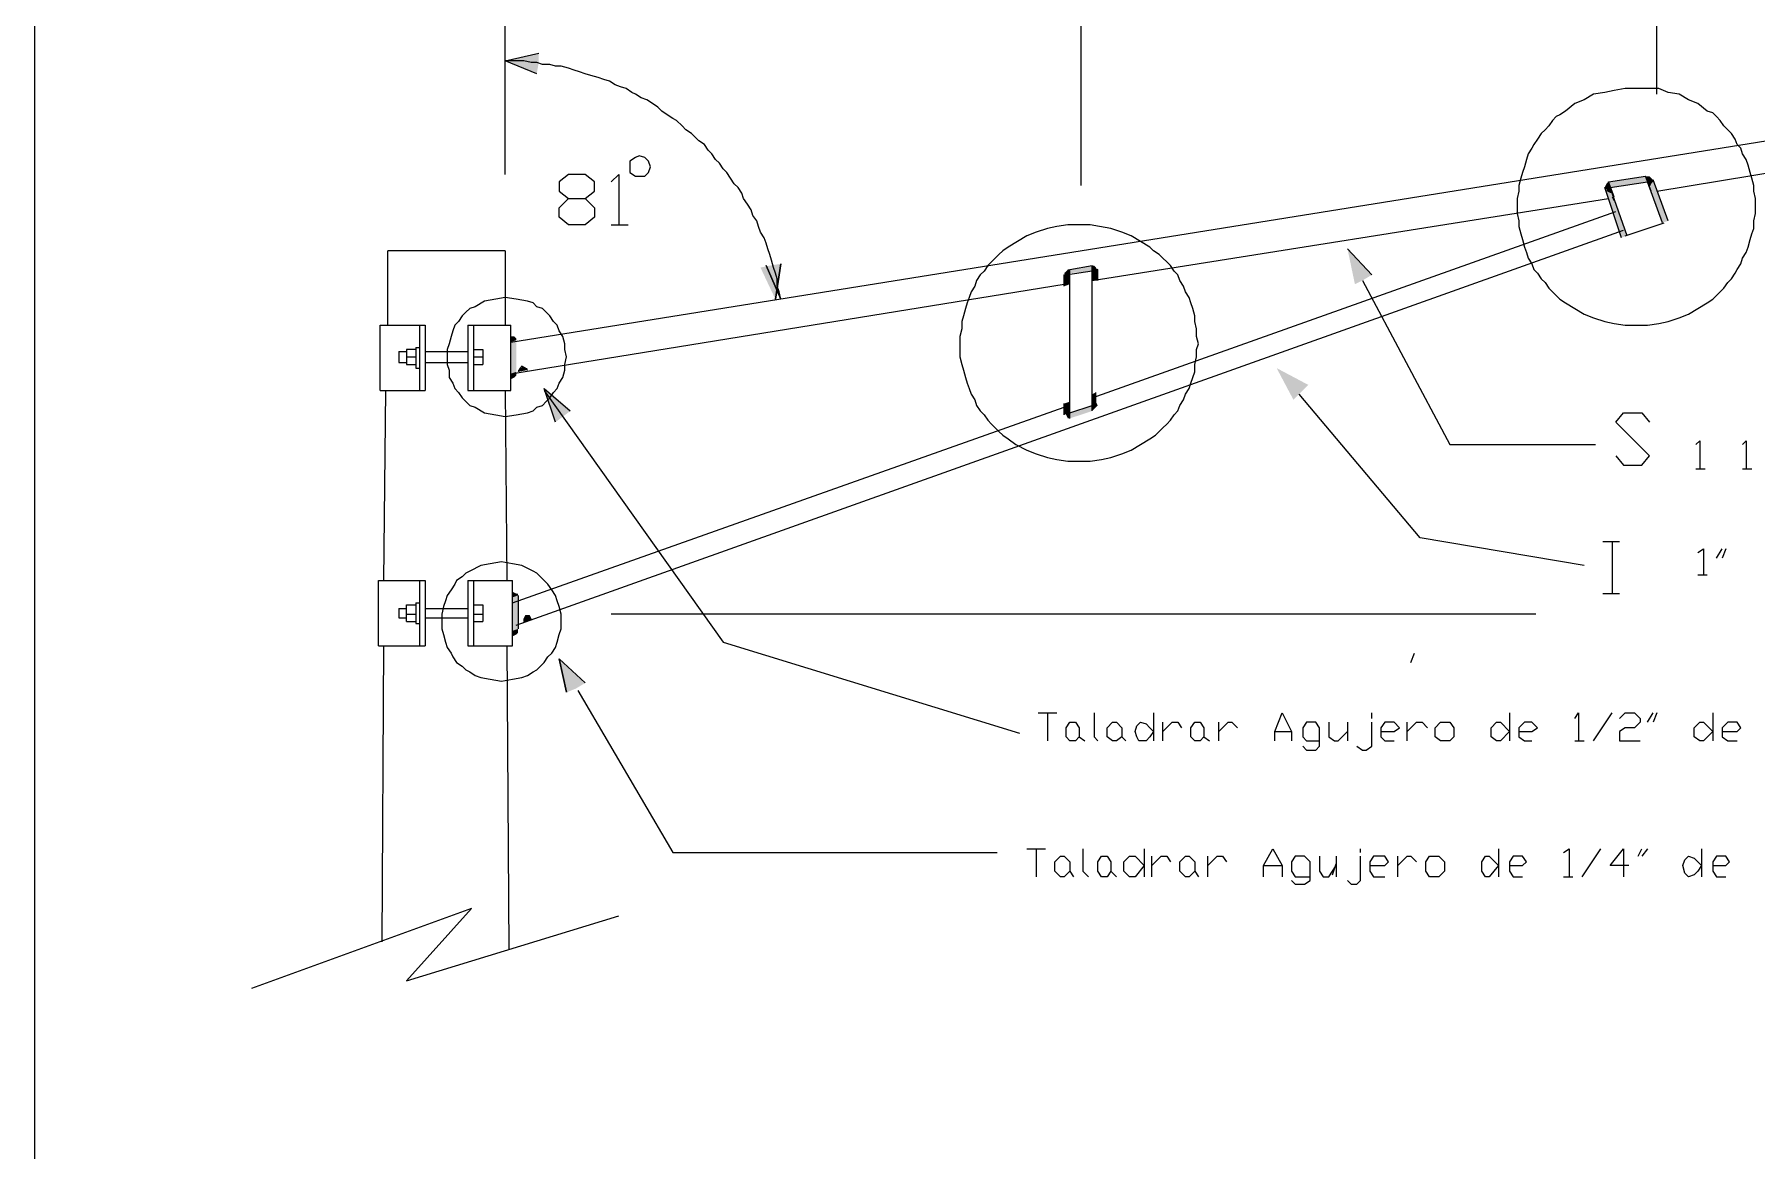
# Model space of a CAD drawing. Extents: x 604418 to 606014, y 1310869 to 1312555.
# Drawn here: x 605468.46 to 605489.14, y 1311049.68 to 1311063.09 of the extents above; entities that cross this region are included whole.
import ezdxf

# ---------------------------------------------------------------- set-up
doc = ezdxf.new("R2010")
doc.units = 0
doc.header["$MEASUREMENT"] = 0
doc.layers.get('0').update_dxf_attribs({"color": 10})

msp = doc.modelspace()

# ---------------------------------------------------------------- hatches: boundary and pattern name
at = {"lineweight": 13}
for points in [[(605474.11, 1311062.769), (605474.513, 1311062.859), (605474.49, 1311062.613)], [(605474.513, 1311062.859), (605474.49, 1311062.613), (605474.11, 1311062.769)], [(605474.513, 1311062.747), (605474.11, 1311062.769), (605474.513, 1311062.859)], [(605474.11, 1311062.769), (605474.49, 1311062.613), (605474.513, 1311062.859)], [(605474.49, 1311062.613), (605474.513, 1311062.859), (605474.11, 1311062.769)], [(605474.513, 1311062.747), (605474.11, 1311062.769), (605474.49, 1311062.613)], [(605487.335, 1311061.292), (605487.313, 1311061.247), (605487.38, 1311061.247)], [(605487.313, 1311061.247), (605487.514, 1311060.643), (605487.38, 1311061.247)], [(605487.313, 1311061.247), (605487.335, 1311061.225), (605487.38, 1311061.247)], [(605487.357, 1311061.315), (605487.335, 1311061.292), (605487.38, 1311061.247)], [(605487.335, 1311061.225), (605487.335, 1311061.203), (605487.38, 1311061.247)], [(605487.335, 1311061.203), (605487.38, 1311061.18), (605487.38, 1311061.247)], [(605487.357, 1311061.315), (605487.38, 1311061.247), (605487.805, 1311061.382)], [(605487.38, 1311061.247), (605487.805, 1311061.382), (605487.827, 1311061.315)], [(605487.514, 1311060.643), (605487.38, 1311061.247), (605487.581, 1311060.666)], [(605487.38, 1311061.18), (605487.402, 1311061.18), (605487.38, 1311061.247)], [(605487.85, 1311061.382), (605487.805, 1311061.382), (605487.827, 1311061.315)], [(605487.872, 1311061.359), (605487.85, 1311061.382), (605487.827, 1311061.315)], [(605487.895, 1311061.337), (605487.872, 1311061.359), (605487.827, 1311061.315)], [(605487.827, 1311061.315), (605488.006, 1311060.822), (605487.895, 1311061.337)], [(605487.895, 1311061.315), (605487.895, 1311061.337), (605487.827, 1311061.315)], [(605487.85, 1311061.247), (605487.872, 1311061.292), (605487.827, 1311061.315)], [(605487.872, 1311061.292), (605487.895, 1311061.315), (605487.827, 1311061.315)], [(605488.006, 1311060.822), (605487.895, 1311061.337), (605488.074, 1311060.845)], [(605484.225, 1311060.509), (605484.516, 1311060.196), (605484.314, 1311060.084)], [(605484.516, 1311060.196), (605484.314, 1311060.084), (605484.225, 1311060.509)], [(605484.404, 1311060.129), (605484.225, 1311060.509), (605484.314, 1311060.084)], [(605484.404, 1311060.129), (605484.225, 1311060.509), (605484.516, 1311060.196)], [(605484.225, 1311060.509), (605484.314, 1311060.084), (605484.516, 1311060.196)], [(605484.314, 1311060.084), (605484.516, 1311060.196), (605484.225, 1311060.509)], [(605484.225, 1311060.509), (605484.314, 1311060.084), (605484.516, 1311060.196)], [(605484.314, 1311060.084), (605484.516, 1311060.196), (605484.225, 1311060.509)], [(605484.404, 1311060.129), (605484.225, 1311060.509), (605484.516, 1311060.196)], [(605484.404, 1311060.129), (605484.225, 1311060.509), (605484.314, 1311060.084)], [(605484.225, 1311060.509), (605484.516, 1311060.196), (605484.314, 1311060.084)], [(605484.516, 1311060.196), (605484.314, 1311060.084), (605484.225, 1311060.509)], [(605477.355, 1311059.905), (605477.422, 1311060.33), (605477.176, 1311060.285)], [(605477.422, 1311060.33), (605477.176, 1311060.285), (605477.355, 1311059.905)], [(605477.355, 1311059.905), (605477.176, 1311060.285), (605477.422, 1311060.33)], [(605477.176, 1311060.285), (605477.422, 1311060.33), (605477.355, 1311059.905)], [(605477.355, 1311059.905), (605477.176, 1311060.285), (605477.422, 1311060.33)], [(605477.176, 1311060.285), (605477.422, 1311060.33), (605477.355, 1311059.905)], [(605477.355, 1311059.905), (605477.422, 1311060.33), (605477.176, 1311060.285)], [(605477.422, 1311060.33), (605477.176, 1311060.285), (605477.355, 1311059.905)], [(605477.287, 1311060.308), (605477.355, 1311059.905), (605477.176, 1311060.285)], [(605477.287, 1311060.308), (605477.355, 1311059.905), (605477.176, 1311060.285)], [(605477.287, 1311060.308), (605477.355, 1311059.905), (605477.422, 1311060.33)], [(605477.287, 1311060.308), (605477.355, 1311059.905), (605477.422, 1311060.33)], [(605480.846, 1311060.24), (605480.823, 1311060.218), (605480.89, 1311060.218)], [(605480.823, 1311060.196), (605480.823, 1311060.061), (605480.89, 1311060.218)], [(605480.823, 1311060.061), (605480.89, 1311060.218), (605480.89, 1311060.084)], [(605480.823, 1311060.218), (605480.846, 1311060.173), (605480.89, 1311060.218)], [(605480.868, 1311060.263), (605480.846, 1311060.24), (605480.89, 1311060.218)], [(605480.846, 1311060.173), (605480.868, 1311060.151), (605480.89, 1311060.218)], [(605480.89, 1311060.263), (605480.868, 1311060.263), (605480.89, 1311060.218)], [(605480.868, 1311060.151), (605480.89, 1311060.151), (605480.89, 1311060.218)], [(605480.89, 1311060.263), (605480.89, 1311060.218), (605481.159, 1311060.308)], [(605480.89, 1311060.218), (605481.159, 1311060.308), (605481.159, 1311060.24)], [(605481.204, 1311060.285), (605481.181, 1311060.308), (605481.159, 1311060.24)], [(605481.181, 1311060.308), (605481.159, 1311060.308), (605481.159, 1311060.24)], [(605481.226, 1311060.24), (605481.204, 1311060.285), (605481.159, 1311060.24)], [(605481.159, 1311060.24), (605481.159, 1311060.129), (605481.226, 1311060.263)], [(605481.159, 1311060.129), (605481.226, 1311060.263), (605481.226, 1311060.129)], [(605481.159, 1311060.196), (605481.181, 1311060.196), (605481.159, 1311060.24)], [(605481.181, 1311060.196), (605481.204, 1311060.218), (605481.159, 1311060.24)], [(605481.204, 1311060.218), (605481.226, 1311060.24), (605481.159, 1311060.24)], [(605474.244, 1311059.435), (605474.222, 1311059.457), (605474.177, 1311059.39)], [(605474.222, 1311059.457), (605474.177, 1311059.457), (605474.177, 1311059.39)], [(605474.244, 1311059.413), (605474.244, 1311059.435), (605474.177, 1311059.39)], [(605474.177, 1311059.39), (605474.177, 1311059.01), (605474.244, 1311059.413)], [(605474.177, 1311059.01), (605474.244, 1311059.413), (605474.244, 1311059.032)], [(605474.244, 1311059.01), (605474.244, 1311059.032), (605474.177, 1311059.01)], [(605474.177, 1311058.943), (605474.222, 1311058.965), (605474.177, 1311059.01)], [(605474.222, 1311058.965), (605474.244, 1311058.987), (605474.177, 1311059.01)], [(605474.244, 1311058.987), (605474.244, 1311059.01), (605474.177, 1311059.01)], [(605474.289, 1311059.077), (605474.266, 1311059.054), (605474.378, 1311059.054)], [(605474.266, 1311059.054), (605474.378, 1311059.054), (605474.266, 1311059.032)], [(605474.289, 1311059.077), (605474.378, 1311059.077), (605474.378, 1311059.054)], [(605474.311, 1311059.099), (605474.311, 1311059.077), (605474.356, 1311059.077)], [(605483.374, 1311059.077), (605483.755, 1311058.875), (605483.576, 1311058.696)], [(605483.755, 1311058.875), (605483.576, 1311058.696), (605483.374, 1311059.077)], [(605483.665, 1311058.786), (605483.374, 1311059.077), (605483.576, 1311058.696)], [(605474.58, 1311058.831), (605474.893, 1311058.562), (605474.714, 1311058.428)], [(605474.893, 1311058.562), (605474.714, 1311058.428), (605474.58, 1311058.831)], [(605474.803, 1311058.495), (605474.58, 1311058.831), (605474.714, 1311058.428)], [(605474.803, 1311058.495), (605474.58, 1311058.831), (605474.893, 1311058.562)], [(605474.58, 1311058.831), (605474.714, 1311058.428), (605474.893, 1311058.562)], [(605474.714, 1311058.428), (605474.893, 1311058.562), (605474.58, 1311058.831)], [(605481.159, 1311058.764), (605481.159, 1311058.629), (605481.204, 1311058.786)], [(605481.159, 1311058.629), (605481.204, 1311058.786), (605481.204, 1311058.652)], [(605483.665, 1311058.786), (605483.576, 1311058.696), (605483.755, 1311058.875)], [(605480.823, 1311058.652), (605480.823, 1311058.517), (605480.89, 1311058.674)], [(605480.823, 1311058.517), (605480.89, 1311058.674), (605480.89, 1311058.54)], [(605480.846, 1311058.585), (605480.823, 1311058.54), (605480.89, 1311058.54)], [(605480.868, 1311058.607), (605480.846, 1311058.585), (605480.89, 1311058.54)], [(605480.89, 1311058.607), (605480.868, 1311058.607), (605480.89, 1311058.54)], [(605480.89, 1311058.54), (605480.89, 1311058.473), (605481.159, 1311058.629)], [(605480.89, 1311058.473), (605481.159, 1311058.629), (605481.159, 1311058.562)], [(605481.204, 1311058.674), (605481.181, 1311058.696), (605481.159, 1311058.629)], [(605481.181, 1311058.696), (605481.159, 1311058.696), (605481.159, 1311058.629)], [(605481.226, 1311058.629), (605481.204, 1311058.674), (605481.159, 1311058.629)], [(605481.159, 1311058.562), (605481.181, 1311058.585), (605481.159, 1311058.629)], [(605481.181, 1311058.585), (605481.204, 1311058.607), (605481.159, 1311058.629)], [(605481.204, 1311058.607), (605481.226, 1311058.629), (605481.159, 1311058.629)], [(605480.823, 1311058.54), (605480.846, 1311058.517), (605480.89, 1311058.54)], [(605480.846, 1311058.517), (605480.868, 1311058.473), (605480.89, 1311058.54)], [(605480.868, 1311058.473), (605480.89, 1311058.473), (605480.89, 1311058.54)], [(605474.244, 1311056.369), (605474.199, 1311056.391), (605474.199, 1311056.324)], [(605474.266, 1311056.347), (605474.266, 1311056.369), (605474.199, 1311056.324)], [(605474.266, 1311056.369), (605474.244, 1311056.369), (605474.199, 1311056.324)], [(605474.199, 1311056.324), (605474.199, 1311055.922), (605474.266, 1311056.347)], [(605474.199, 1311055.922), (605474.266, 1311056.347), (605474.266, 1311055.944)], [(605474.356, 1311056.101), (605474.334, 1311056.056), (605474.423, 1311056.056)], [(605474.356, 1311056.101), (605474.401, 1311056.101), (605474.423, 1311056.056)], [(605474.266, 1311055.922), (605474.266, 1311055.944), (605474.199, 1311055.922)], [(605474.199, 1311055.854), (605474.244, 1311055.877), (605474.199, 1311055.922)], [(605474.244, 1311055.877), (605474.266, 1311055.899), (605474.199, 1311055.922)], [(605474.266, 1311055.899), (605474.266, 1311055.922), (605474.199, 1311055.922)], [(605474.334, 1311056.056), (605474.423, 1311056.056), (605474.334, 1311056.011)], [(605474.759, 1311055.586), (605474.848, 1311055.183), (605475.072, 1311055.295)], [(605474.848, 1311055.183), (605475.072, 1311055.295), (605474.759, 1311055.586)], [(605474.96, 1311055.228), (605474.759, 1311055.586), (605475.072, 1311055.295)], [(605474.96, 1311055.228), (605474.759, 1311055.586), (605474.848, 1311055.183)], [(605474.759, 1311055.586), (605475.072, 1311055.295), (605474.848, 1311055.183)], [(605475.072, 1311055.295), (605474.848, 1311055.183), (605474.759, 1311055.586)]]:
    msp.add_hatch(color=7, dxfattribs=at).paths.add_polyline_path(points)

# ---------------------------------------------------------------- linework, layer by layer
at = {"color": 7, "lineweight": 13}
msp.add_lwpolyline([(605468.458, 1311017.135), (605528.643, 1311017.135), (605528.643, 1311095.021), (605468.458, 1311095.021)], close=True, dxfattribs=at)
for points in [[(605474.11, 1311061.404), (605474.11, 1311064.761)], [(605481.025, 1311061.27), (605481.025, 1311064.761)], [(605487.939, 1311062.366), (605487.939, 1311064.761)], [(605474.49, 1311062.613), (605474.11, 1311062.769), (605474.513, 1311062.859)], [(605474.11, 1311062.769), (605474.513, 1311062.859)], [(605474.49, 1311062.613), (605474.11, 1311062.769)], [(605477.422, 1311059.905), (605477.399, 1311059.994), (605477.377, 1311060.061), (605477.377, 1311060.151), (605477.355, 1311060.218), (605477.332, 1311060.285), (605477.31, 1311060.375), (605477.287, 1311060.442), (605477.265, 1311060.509), (605477.243, 1311060.576), (605477.22, 1311060.643), (605477.176, 1311060.71), (605477.153, 1311060.778), (605477.131, 1311060.845), (605477.086, 1311060.912), (605477.064, 1311060.979), (605477.019, 1311061.046), (605476.974, 1311061.113), (605476.952, 1311061.18), (605476.907, 1311061.247), (605476.862, 1311061.292), (605476.818, 1311061.359), (605476.773, 1311061.427), (605476.728, 1311061.471), (605476.683, 1311061.538), (605476.638, 1311061.583), (605476.594, 1311061.65), (605476.549, 1311061.695), (605476.504, 1311061.762), (605476.437, 1311061.807), (605476.392, 1311061.852), (605476.348, 1311061.896), (605476.28, 1311061.941), (605476.236, 1311061.986), (605476.169, 1311062.053), (605476.124, 1311062.075), (605476.057, 1311062.12), (605475.99, 1311062.165), (605475.945, 1311062.21), (605475.878, 1311062.254), (605475.81, 1311062.299), (605475.743, 1311062.322), (605475.676, 1311062.366), (605475.631, 1311062.389), (605475.564, 1311062.434), (605475.497, 1311062.456), (605475.43, 1311062.478), (605475.363, 1311062.523), (605475.296, 1311062.545), (605475.229, 1311062.568), (605475.139, 1311062.59), (605475.072, 1311062.613), (605475.005, 1311062.635), (605474.938, 1311062.657), (605474.871, 1311062.68), (605474.781, 1311062.702), (605474.714, 1311062.702), (605474.647, 1311062.724), (605474.557, 1311062.724), (605474.49, 1311062.747), (605474.423, 1311062.747), (605474.334, 1311062.769), (605474.266, 1311062.769), (605474.177, 1311062.769), (605474.11, 1311062.769)], [(605489.125, 1311061.024), (605489.125, 1311061.113), (605489.103, 1311061.203), (605489.103, 1311061.27), (605489.081, 1311061.359), (605489.058, 1311061.427), (605489.036, 1311061.516), (605489.013, 1311061.583), (605488.969, 1311061.65), (605488.946, 1311061.717), (605488.902, 1311061.762), (605488.879, 1311061.829), (605488.834, 1311061.896), (605488.79, 1311061.941), (605488.745, 1311061.986), (605488.7, 1311062.053), (605488.655, 1311062.098), (605488.611, 1311062.143), (605488.544, 1311062.165), (605488.432, 1311062.254), (605488.32, 1311062.299), (605488.208, 1311062.366), (605488.074, 1311062.389), (605487.962, 1311062.434), (605487.827, 1311062.434), (605487.693, 1311062.434), (605487.559, 1311062.434), (605487.425, 1311062.411), (605487.313, 1311062.389), (605487.178, 1311062.366), (605487.067, 1311062.299), (605486.955, 1311062.254), (605486.843, 1311062.165), (605486.776, 1311062.12), (605486.731, 1311062.098), (605486.686, 1311062.053), (605486.641, 1311061.986), (605486.597, 1311061.941), (605486.552, 1311061.896), (605486.507, 1311061.829), (605486.462, 1311061.762), (605486.44, 1311061.717), (605486.395, 1311061.65), (605486.373, 1311061.583), (605486.35, 1311061.494), (605486.328, 1311061.427), (605486.306, 1311061.359), (605486.283, 1311061.27), (605486.283, 1311061.203), (605486.261, 1311061.113), (605486.261, 1311061.024), (605486.261, 1311060.934), (605486.283, 1311060.845), (605486.283, 1311060.778), (605486.306, 1311060.688), (605486.328, 1311060.621), (605486.35, 1311060.531), (605486.373, 1311060.464), (605486.395, 1311060.397), (605486.44, 1311060.33), (605486.462, 1311060.263), (605486.507, 1311060.218), (605486.552, 1311060.151), (605486.597, 1311060.106), (605486.641, 1311060.039), (605486.686, 1311059.994), (605486.731, 1311059.95), (605486.776, 1311059.905), (605486.843, 1311059.86), (605486.955, 1311059.793), (605487.067, 1311059.726), (605487.178, 1311059.681), (605487.313, 1311059.636), (605487.425, 1311059.614), (605487.559, 1311059.592), (605487.693, 1311059.592), (605487.827, 1311059.592), (605487.962, 1311059.614), (605488.074, 1311059.636), (605488.208, 1311059.681), (605488.32, 1311059.726), (605488.432, 1311059.793), (605488.544, 1311059.86), (605488.611, 1311059.905), (605488.655, 1311059.95), (605488.7, 1311059.994), (605488.745, 1311060.039), (605488.79, 1311060.106), (605488.834, 1311060.151), (605488.879, 1311060.218), (605488.902, 1311060.263), (605488.946, 1311060.33), (605488.969, 1311060.397), (605489.013, 1311060.464), (605489.036, 1311060.531), (605489.058, 1311060.621), (605489.081, 1311060.688), (605489.103, 1311060.755), (605489.103, 1311060.845), (605489.125, 1311060.934), (605489.125, 1311061.024)], [(605474.177, 1311059.39), (605490.222, 1311061.964)], [(605475.855, 1311061.494), (605475.833, 1311061.561), (605475.788, 1311061.606), (605475.721, 1311061.628), (605475.676, 1311061.606), (605475.609, 1311061.561), (605475.609, 1311061.494), (605475.609, 1311061.427), (605475.676, 1311061.382), (605475.721, 1311061.382), (605475.788, 1311061.382), (605475.833, 1311061.427), (605475.855, 1311061.494)], [(605487.939, 1311061.203), (605490.244, 1311061.583)], [(605474.871, 1311060.8), (605474.759, 1311060.889), (605474.759, 1311061.001), (605474.871, 1311061.113), (605475.072, 1311061.113), (605475.184, 1311061.203), (605475.184, 1311061.315), (605475.072, 1311061.404), (605474.871, 1311061.404), (605474.759, 1311061.315), (605474.759, 1311061.203), (605474.871, 1311061.113)], [(605475.385, 1311061.315), (605475.475, 1311061.404), (605475.475, 1311060.8)], [(605487.514, 1311060.643), (605487.313, 1311061.247)], [(605487.313, 1311061.247), (605487.38, 1311061.247)], [(605487.357, 1311061.315), (605487.805, 1311061.382)], [(605487.425, 1311061.136), (605487.357, 1311061.315)], [(605487.38, 1311061.247), (605487.827, 1311061.315)], [(605487.581, 1311060.666), (605487.38, 1311061.247)], [(605487.872, 1311061.203), (605487.805, 1311061.382)], [(605488.006, 1311060.822), (605487.827, 1311061.315)], [(605488.074, 1311060.845), (605487.895, 1311061.337)], [(605475.072, 1311061.113), (605475.184, 1311061.001), (605475.184, 1311060.889), (605475.072, 1311060.8), (605474.871, 1311060.8)], [(605481.159, 1311060.129), (605487.357, 1311061.113)], [(605487.402, 1311061.136), (605487.425, 1311061.091)], [(605487.425, 1311061.136), (605487.425, 1311061.136)], [(605487.872, 1311061.203), (605487.872, 1311061.203)], [(605481.159, 1311058.719), (605487.447, 1311060.957)], [(605487.559, 1311060.666), (605488.029, 1311060.822)], [(605474.244, 1311055.989), (605487.537, 1311060.733)], [(605475.385, 1311060.8), (605475.587, 1311060.8)], [(605482.434, 1311059.368), (605482.412, 1311059.457), (605482.412, 1311059.547), (605482.39, 1311059.636), (605482.39, 1311059.703), (605482.367, 1311059.793), (605482.345, 1311059.86), (605482.322, 1311059.927), (605482.278, 1311059.994), (605482.255, 1311060.061), (605482.211, 1311060.129), (605482.188, 1311060.196), (605482.143, 1311060.24), (605482.099, 1311060.308), (605482.054, 1311060.352), (605482.009, 1311060.397), (605481.964, 1311060.442), (605481.897, 1311060.487), (605481.853, 1311060.531), (605481.741, 1311060.599), (605481.629, 1311060.666), (605481.517, 1311060.71), (605481.383, 1311060.755), (605481.248, 1311060.778), (605481.136, 1311060.8), (605481.002, 1311060.8), (605480.868, 1311060.8), (605480.734, 1311060.778), (605480.622, 1311060.755), (605480.487, 1311060.71), (605480.376, 1311060.666), (605480.264, 1311060.599), (605480.152, 1311060.531), (605480.085, 1311060.487), (605480.04, 1311060.442), (605479.995, 1311060.397), (605479.95, 1311060.352), (605479.906, 1311060.308), (605479.861, 1311060.24), (605479.816, 1311060.196), (605479.771, 1311060.129), (605479.749, 1311060.061), (605479.704, 1311059.994), (605479.682, 1311059.927), (605479.659, 1311059.86), (605479.637, 1311059.793), (605479.615, 1311059.703), (605479.592, 1311059.636), (605479.592, 1311059.547), (605479.57, 1311059.457), (605479.57, 1311059.368), (605479.57, 1311059.301), (605479.57, 1311059.211), (605479.592, 1311059.122), (605479.615, 1311059.054), (605479.637, 1311058.965), (605479.659, 1311058.898), (605479.682, 1311058.831), (605479.704, 1311058.764), (605479.749, 1311058.696), (605479.771, 1311058.629), (605479.816, 1311058.562), (605479.861, 1311058.517), (605479.906, 1311058.45), (605479.95, 1311058.405), (605479.995, 1311058.361), (605480.04, 1311058.316), (605480.085, 1311058.271), (605480.152, 1311058.226), (605480.241, 1311058.159), (605480.376, 1311058.092), (605480.487, 1311058.047), (605480.622, 1311058.003), (605480.734, 1311057.98), (605480.868, 1311057.958), (605481.002, 1311057.958), (605481.136, 1311057.958), (605481.271, 1311057.98), (605481.383, 1311058.003), (605481.517, 1311058.047), (605481.629, 1311058.092), (605481.741, 1311058.159), (605481.853, 1311058.226), (605481.92, 1311058.271), (605481.964, 1311058.316), (605482.009, 1311058.361), (605482.054, 1311058.405), (605482.099, 1311058.45), (605482.143, 1311058.517), (605482.188, 1311058.562), (605482.211, 1311058.629), (605482.255, 1311058.696), (605482.278, 1311058.764), (605482.322, 1311058.831), (605482.345, 1311058.898), (605482.367, 1311058.965), (605482.39, 1311059.032), (605482.39, 1311059.122), (605482.412, 1311059.211), (605482.412, 1311059.301), (605482.434, 1311059.368)], [(605472.7, 1311059.592), (605472.7, 1311060.487)], [(605474.11, 1311060.487), (605472.7, 1311060.487)], [(605474.11, 1311060.487), (605474.11, 1311059.592)], [(605484.516, 1311060.196), (605484.225, 1311060.509)], [(605484.225, 1311060.509), (605484.516, 1311060.196)], [(605484.225, 1311060.509), (605484.516, 1311060.196)], [(605484.516, 1311060.196), (605484.225, 1311060.509)], [(605477.422, 1311059.905), (605477.243, 1311060.308)], [(605477.243, 1311060.308), (605477.422, 1311059.905)], [(605477.243, 1311060.308), (605477.422, 1311059.905)], [(605477.422, 1311059.905), (605477.243, 1311060.308)], [(605477.422, 1311060.33), (605477.355, 1311059.905)], [(605477.355, 1311059.905), (605477.422, 1311060.33), (605477.355, 1311059.905)], [(605477.422, 1311060.33), (605477.355, 1311059.905)], [(605480.823, 1311060.196), (605480.89, 1311060.218)], [(605480.823, 1311060.061), (605480.823, 1311060.196)], [(605481.226, 1311060.263), (605481.159, 1311060.24), (605480.868, 1311060.196)], [(605480.89, 1311060.263), (605481.159, 1311060.308)], [(605480.89, 1311060.084), (605480.89, 1311060.263)], [(605481.159, 1311060.129), (605481.159, 1311060.308)], [(605481.159, 1311060.24), (605481.159, 1311060.308)], [(605481.226, 1311060.129), (605481.226, 1311060.263)], [(605474.177, 1311059.01), (605480.823, 1311060.084)], [(605480.89, 1311058.473), (605480.89, 1311060.084)], [(605481.159, 1311058.696), (605481.159, 1311060.129)], [(605484.404, 1311060.129), (605485.455, 1311058.159), (605487.201, 1311058.159)], [(605474.848, 1311059.211), (605474.826, 1311059.301), (605474.826, 1311059.368), (605474.803, 1311059.457), (605474.759, 1311059.524), (605474.736, 1311059.592), (605474.692, 1311059.636), (605474.647, 1311059.703), (605474.602, 1311059.748), (605474.557, 1311059.793), (605474.49, 1311059.815), (605474.445, 1311059.86), (605474.378, 1311059.882), (605474.244, 1311059.905), (605474.11, 1311059.927), (605473.998, 1311059.905), (605473.864, 1311059.882), (605473.752, 1311059.815), (605473.685, 1311059.793), (605473.64, 1311059.748), (605473.595, 1311059.703), (605473.55, 1311059.636), (605473.506, 1311059.592), (605473.483, 1311059.524), (605473.461, 1311059.457), (605473.438, 1311059.368), (605473.416, 1311059.301), (605473.416, 1311059.211), (605473.416, 1311059.122), (605473.438, 1311059.054), (605473.438, 1311058.965), (605473.483, 1311058.898), (605473.506, 1311058.831), (605473.55, 1311058.786), (605473.595, 1311058.719), (605473.64, 1311058.674), (605473.685, 1311058.629), (605473.752, 1311058.607), (605473.864, 1311058.54), (605473.998, 1311058.517), (605474.11, 1311058.495), (605474.244, 1311058.517), (605474.378, 1311058.54), (605474.445, 1311058.562), (605474.49, 1311058.607), (605474.557, 1311058.629), (605474.602, 1311058.674), (605474.647, 1311058.719), (605474.692, 1311058.786), (605474.736, 1311058.831), (605474.759, 1311058.898), (605474.803, 1311058.965), (605474.826, 1311059.054), (605474.826, 1311059.122), (605474.848, 1311059.211)], [(605472.61, 1311059.592), (605473.148, 1311059.592)], [(605472.61, 1311058.808), (605472.61, 1311059.592)], [(605473.08, 1311059.592), (605473.08, 1311058.808)], [(605473.148, 1311059.592), (605473.148, 1311058.808)], [(605473.662, 1311059.592), (605473.662, 1311058.808)], [(605473.662, 1311059.592), (605474.177, 1311059.592)], [(605473.729, 1311059.592), (605473.729, 1311058.808)], [(605474.177, 1311058.808), (605474.177, 1311059.592)], [(605472.834, 1311059.278), (605472.834, 1311059.144)], [(605472.834, 1311059.278), (605472.924, 1311059.278)], [(605473.036, 1311059.301), (605472.924, 1311059.301), (605472.924, 1311059.122)], [(605472.924, 1311059.211), (605473.036, 1311059.211)], [(605473.036, 1311059.323), (605473.08, 1311059.323)], [(605473.036, 1311059.323), (605473.036, 1311059.077)], [(605473.148, 1311059.278), (605473.662, 1311059.278)], [(605473.729, 1311059.301), (605473.841, 1311059.301)], [(605473.729, 1311059.211), (605473.841, 1311059.211)], [(605473.841, 1311059.301), (605473.841, 1311059.122)], [(605472.834, 1311059.144), (605472.924, 1311059.144)], [(605472.924, 1311059.122), (605473.036, 1311059.122)], [(605473.036, 1311059.077), (605473.08, 1311059.077)], [(605473.148, 1311059.144), (605473.662, 1311059.144)], [(605473.729, 1311059.122), (605473.841, 1311059.122)], [(605474.378, 1311059.054), (605474.356, 1311059.077), (605474.311, 1311059.099), (605474.289, 1311059.077), (605474.266, 1311059.032)], [(605472.61, 1311058.808), (605473.148, 1311058.808)], [(605472.655, 1311056.526), (605472.678, 1311058.808)], [(605473.662, 1311058.808), (605474.177, 1311058.808)], [(605474.11, 1311058.808), (605474.132, 1311056.526)], [(605474.714, 1311058.428), (605474.58, 1311058.831), (605474.893, 1311058.562)], [(605474.58, 1311058.831), (605474.893, 1311058.562)], [(605474.714, 1311058.428), (605474.58, 1311058.831)], [(605474.58, 1311058.808), (605476.728, 1311055.787)], [(605481.159, 1311058.629), (605481.159, 1311058.764)], [(605481.204, 1311058.652), (605481.204, 1311058.786)], [(605487.067, 1311056.705), (605485.097, 1311057.04), (605483.643, 1311058.764)], [(605474.199, 1311056.257), (605480.823, 1311058.607)], [(605480.823, 1311058.517), (605480.823, 1311058.652)], [(605480.89, 1311058.54), (605480.89, 1311058.674)], [(605480.89, 1311058.54), (605481.159, 1311058.629)], [(605481.159, 1311058.562), (605481.159, 1311058.629)], [(605487.447, 1311058.025), (605487.537, 1311057.913), (605487.76, 1311057.913), (605487.85, 1311058.025), (605487.447, 1311058.428), (605487.537, 1311058.54), (605487.76, 1311058.54), (605487.85, 1311058.428)], [(605488.409, 1311058.159), (605488.454, 1311058.204), (605488.454, 1311057.868)], [(605488.969, 1311058.159), (605489.013, 1311058.204), (605489.013, 1311057.868)], [(605488.409, 1311057.868), (605488.521, 1311057.868)], [(605488.969, 1311057.868), (605489.081, 1311057.868)], [(605487.29, 1311056.996), (605487.492, 1311056.996)], [(605487.402, 1311056.996), (605487.402, 1311056.369)], [(605488.432, 1311056.861), (605488.499, 1311056.906), (605488.499, 1311056.593)], [(605488.655, 1311056.794), (605488.723, 1311056.906)], [(605488.767, 1311056.906), (605488.723, 1311056.794)], [(605474.781, 1311056.033), (605474.781, 1311056.123), (605474.759, 1311056.212), (605474.736, 1311056.28), (605474.714, 1311056.347), (605474.669, 1311056.414), (605474.624, 1311056.481), (605474.58, 1311056.526), (605474.535, 1311056.571), (605474.49, 1311056.615), (605474.445, 1311056.638), (605474.311, 1311056.705), (605474.199, 1311056.727), (605474.065, 1311056.75), (605473.931, 1311056.727), (605473.819, 1311056.705), (605473.685, 1311056.638), (605473.64, 1311056.615), (605473.595, 1311056.571), (605473.528, 1311056.526), (605473.506, 1311056.481), (605473.461, 1311056.414), (605473.416, 1311056.347), (605473.394, 1311056.28), (605473.371, 1311056.212), (605473.349, 1311056.123), (605473.349, 1311056.033), (605473.349, 1311055.944), (605473.371, 1311055.877), (605473.394, 1311055.787), (605473.416, 1311055.72), (605473.461, 1311055.653), (605473.483, 1311055.608), (605473.528, 1311055.541), (605473.595, 1311055.496), (605473.64, 1311055.452), (605473.685, 1311055.429), (605473.752, 1311055.384), (605473.819, 1311055.362), (605473.931, 1311055.34), (605474.065, 1311055.317), (605474.199, 1311055.34), (605474.311, 1311055.362), (605474.378, 1311055.384), (605474.445, 1311055.429), (605474.49, 1311055.452), (605474.535, 1311055.496), (605474.58, 1311055.541), (605474.624, 1311055.608), (605474.669, 1311055.653), (605474.714, 1311055.72), (605474.736, 1311055.787), (605474.759, 1311055.877), (605474.781, 1311055.944), (605474.781, 1311056.033)], [(605472.588, 1311055.743), (605472.588, 1311056.526)], [(605472.588, 1311056.526), (605473.148, 1311056.526)], [(605473.08, 1311056.526), (605473.08, 1311055.743)], [(605473.148, 1311056.526), (605473.148, 1311055.743)], [(605473.662, 1311056.526), (605473.662, 1311055.743)], [(605473.662, 1311056.526), (605474.199, 1311056.526)], [(605473.729, 1311056.526), (605473.729, 1311055.743)], [(605474.199, 1311055.743), (605474.199, 1311056.526)], [(605488.432, 1311056.593), (605488.544, 1311056.593)], [(605474.266, 1311056.347), (605474.266, 1311055.944)], [(605487.29, 1311056.369), (605487.492, 1311056.369)], [(605472.834, 1311056.19), (605472.924, 1311056.19)], [(605472.834, 1311056.19), (605472.834, 1311056.078)], [(605472.834, 1311056.078), (605472.924, 1311056.078)], [(605472.924, 1311056.033), (605472.924, 1311056.235), (605473.036, 1311056.235)], [(605472.924, 1311056.123), (605473.036, 1311056.123)], [(605473.036, 1311056.257), (605473.036, 1311056.011)], [(605473.036, 1311056.257), (605473.08, 1311056.257)], [(605473.148, 1311056.19), (605473.662, 1311056.19)], [(605473.148, 1311056.078), (605473.662, 1311056.078)], [(605473.729, 1311056.235), (605473.841, 1311056.235)], [(605473.729, 1311056.123), (605473.841, 1311056.123)], [(605473.841, 1311056.235), (605473.841, 1311056.033)], [(605474.423, 1311056.056), (605474.401, 1311056.101), (605474.356, 1311056.101), (605474.334, 1311056.056), (605474.334, 1311056.033)], [(605478.115, 1311056.123), (605475.385, 1311056.123)], [(605486.485, 1311056.123), (605478.115, 1311056.123)], [(605472.924, 1311056.033), (605473.036, 1311056.033)], [(605473.036, 1311056.011), (605473.08, 1311056.011)], [(605473.729, 1311056.033), (605473.841, 1311056.033)], [(605472.588, 1311055.743), (605473.148, 1311055.743)], [(605472.633, 1311052.184), (605472.655, 1311055.743)], [(605473.662, 1311055.743), (605474.199, 1311055.743)], [(605474.132, 1311055.743), (605474.155, 1311052.095)], [(605476.728, 1311055.787), (605480.286, 1311054.691)], [(605484.985, 1311055.541), (605485.03, 1311055.653)], [(605474.848, 1311055.183), (605474.759, 1311055.586)], [(605474.759, 1311055.586), (605475.072, 1311055.295)], [(605475.072, 1311055.295), (605474.759, 1311055.586), (605474.848, 1311055.183)], [(605474.983, 1311055.205), (605476.124, 1311053.259)], [(605480.51, 1311054.937), (605480.734, 1311054.937)], [(605480.622, 1311054.937), (605480.622, 1311054.601)], [(605480.957, 1311054.601), (605480.89, 1311054.601), (605480.846, 1311054.646), (605480.846, 1311054.758), (605480.89, 1311054.825), (605480.957, 1311054.825), (605481.002, 1311054.758), (605481.002, 1311054.646), (605480.957, 1311054.601)], [(605481.181, 1311054.937), (605481.181, 1311054.646), (605481.226, 1311054.601)], [(605481.45, 1311054.601), (605481.405, 1311054.601), (605481.338, 1311054.646), (605481.338, 1311054.758), (605481.405, 1311054.825), (605481.45, 1311054.825), (605481.517, 1311054.758), (605481.517, 1311054.646), (605481.45, 1311054.601)], [(605481.897, 1311054.713), (605481.853, 1311054.646), (605481.808, 1311054.601), (605481.718, 1311054.601), (605481.696, 1311054.646), (605481.674, 1311054.713), (605481.696, 1311054.78), (605481.741, 1311054.825), (605481.808, 1311054.803), (605481.853, 1311054.758), (605481.897, 1311054.713)], [(605481.897, 1311054.937), (605481.897, 1311054.601)], [(605482.009, 1311054.601), (605482.009, 1311054.825)], [(605482.009, 1311054.713), (605482.121, 1311054.825), (605482.188, 1311054.825), (605482.233, 1311054.758)], [(605482.457, 1311054.601), (605482.39, 1311054.601), (605482.345, 1311054.646), (605482.345, 1311054.758), (605482.39, 1311054.825), (605482.457, 1311054.825), (605482.501, 1311054.758), (605482.501, 1311054.646), (605482.457, 1311054.601)], [(605482.681, 1311054.601), (605482.681, 1311054.825)], [(605482.681, 1311054.713), (605482.792, 1311054.825), (605482.837, 1311054.825), (605482.904, 1311054.758)], [(605483.352, 1311054.601), (605483.352, 1311054.713), (605483.441, 1311054.937), (605483.553, 1311054.713), (605483.553, 1311054.601)], [(605483.688, 1311054.534), (605483.732, 1311054.489), (605483.844, 1311054.489), (605483.889, 1311054.534), (605483.889, 1311054.758), (605483.844, 1311054.825), (605483.732, 1311054.825), (605483.688, 1311054.758), (605483.688, 1311054.646), (605483.732, 1311054.601), (605483.889, 1311054.601)], [(605484.001, 1311054.825), (605484.001, 1311054.646), (605484.068, 1311054.601), (605484.113, 1311054.601), (605484.225, 1311054.713)], [(605484.225, 1311054.825), (605484.225, 1311054.601)], [(605484.336, 1311054.534), (605484.404, 1311054.489), (605484.448, 1311054.489), (605484.516, 1311054.534), (605484.516, 1311054.825)], [(605484.516, 1311054.87), (605484.516, 1311054.937)], [(605484.627, 1311054.713), (605484.784, 1311054.713), (605484.851, 1311054.758), (605484.784, 1311054.825), (605484.672, 1311054.825), (605484.627, 1311054.758), (605484.627, 1311054.646), (605484.672, 1311054.601), (605484.784, 1311054.601)], [(605484.941, 1311054.601), (605484.941, 1311054.825)], [(605484.941, 1311054.713), (605485.053, 1311054.825), (605485.12, 1311054.825), (605485.187, 1311054.758)], [(605485.455, 1311054.601), (605485.343, 1311054.601), (605485.276, 1311054.646), (605485.276, 1311054.758), (605485.343, 1311054.825), (605485.455, 1311054.825), (605485.5, 1311054.758), (605485.5, 1311054.646), (605485.455, 1311054.601)], [(605486.171, 1311054.713), (605486.06, 1311054.601), (605486.015, 1311054.601), (605485.948, 1311054.646), (605485.948, 1311054.758), (605486.015, 1311054.825), (605486.06, 1311054.825), (605486.171, 1311054.713)], [(605486.171, 1311054.937), (605486.171, 1311054.601)], [(605486.283, 1311054.713), (605486.44, 1311054.713), (605486.507, 1311054.758), (605486.44, 1311054.825), (605486.35, 1311054.825), (605486.283, 1311054.758), (605486.283, 1311054.646), (605486.35, 1311054.601), (605486.44, 1311054.601)], [(605486.955, 1311054.87), (605486.999, 1311054.937), (605486.999, 1311054.601)], [(605487.178, 1311054.601), (605487.402, 1311054.937)], [(605487.492, 1311054.87), (605487.559, 1311054.937), (605487.671, 1311054.937), (605487.738, 1311054.87), (605487.738, 1311054.825), (605487.671, 1311054.758), (605487.559, 1311054.758), (605487.492, 1311054.713), (605487.492, 1311054.601), (605487.738, 1311054.601)], [(605487.827, 1311054.825), (605487.895, 1311054.937)], [(605487.939, 1311054.937), (605487.895, 1311054.825)], [(605488.611, 1311054.713), (605488.499, 1311054.601), (605488.454, 1311054.601), (605488.387, 1311054.646), (605488.387, 1311054.758), (605488.454, 1311054.825), (605488.499, 1311054.825), (605488.611, 1311054.713)], [(605488.611, 1311054.937), (605488.611, 1311054.601)], [(605488.723, 1311054.713), (605488.902, 1311054.713), (605488.946, 1311054.758), (605488.902, 1311054.825), (605488.79, 1311054.825), (605488.723, 1311054.758), (605488.723, 1311054.646), (605488.79, 1311054.601), (605488.902, 1311054.601)], [(605481.002, 1311054.646), (605481.069, 1311054.601)], [(605481.517, 1311054.646), (605481.562, 1311054.601)], [(605482.501, 1311054.646), (605482.569, 1311054.601)], [(605483.352, 1311054.713), (605483.553, 1311054.713)], [(605486.955, 1311054.601), (605487.067, 1311054.601)], [(605476.124, 1311053.259), (605480.018, 1311053.259)], [(605480.376, 1311053.303), (605480.599, 1311053.303)], [(605480.487, 1311053.303), (605480.487, 1311052.968)], [(605480.823, 1311052.968), (605480.778, 1311052.968), (605480.711, 1311053.035), (605480.711, 1311053.147), (605480.778, 1311053.214), (605480.823, 1311053.214), (605480.89, 1311053.147), (605480.89, 1311053.035), (605480.823, 1311052.968)], [(605481.047, 1311053.303), (605481.047, 1311053.035), (605481.114, 1311052.968)], [(605481.338, 1311052.968), (605481.271, 1311052.968), (605481.226, 1311053.035), (605481.226, 1311053.147), (605481.271, 1311053.214), (605481.338, 1311053.214), (605481.383, 1311053.147), (605481.383, 1311053.035), (605481.338, 1311052.968)], [(605481.785, 1311053.102), (605481.674, 1311052.968), (605481.606, 1311052.968), (605481.539, 1311053.035), (605481.539, 1311053.147), (605481.606, 1311053.214), (605481.674, 1311053.214), (605481.785, 1311053.102)], [(605481.785, 1311053.303), (605481.785, 1311052.968)], [(605481.875, 1311052.968), (605481.875, 1311053.214)], [(605481.875, 1311053.102), (605481.987, 1311053.214), (605482.054, 1311053.214), (605482.099, 1311053.147)], [(605482.322, 1311052.968), (605482.278, 1311052.968), (605482.211, 1311053.035), (605482.211, 1311053.147), (605482.278, 1311053.214), (605482.322, 1311053.214), (605482.39, 1311053.147), (605482.39, 1311053.035), (605482.322, 1311052.968)], [(605482.546, 1311052.968), (605482.546, 1311053.214)], [(605482.546, 1311053.102), (605482.658, 1311053.214), (605482.725, 1311053.214), (605482.77, 1311053.147)], [(605483.218, 1311052.968), (605483.218, 1311053.102), (605483.329, 1311053.303), (605483.441, 1311053.102), (605483.441, 1311052.968)], [(605483.553, 1311052.923), (605483.598, 1311052.878), (605483.71, 1311052.878), (605483.777, 1311052.923), (605483.777, 1311053.147), (605483.71, 1311053.214), (605483.598, 1311053.214), (605483.553, 1311053.147), (605483.553, 1311053.035), (605483.598, 1311052.968), (605483.777, 1311052.968)], [(605483.889, 1311053.214), (605483.889, 1311053.035), (605483.934, 1311052.968), (605484.001, 1311052.968), (605484.09, 1311053.102)], [(605484.09, 1311053.214), (605484.09, 1311052.968)], [(605484.225, 1311052.923), (605484.269, 1311052.878), (605484.336, 1311052.878), (605484.381, 1311052.923), (605484.381, 1311053.214)], [(605484.381, 1311053.259), (605484.381, 1311053.303)], [(605484.493, 1311053.102), (605484.672, 1311053.102), (605484.717, 1311053.147), (605484.672, 1311053.214), (605484.538, 1311053.214), (605484.493, 1311053.147), (605484.493, 1311053.035), (605484.538, 1311052.968), (605484.672, 1311052.968)], [(605484.829, 1311052.968), (605484.829, 1311053.214)], [(605484.829, 1311053.102), (605484.941, 1311053.214), (605484.985, 1311053.214), (605485.053, 1311053.147)], [(605485.321, 1311052.968), (605485.209, 1311052.968), (605485.164, 1311053.035), (605485.164, 1311053.147), (605485.209, 1311053.214), (605485.321, 1311053.214), (605485.388, 1311053.147), (605485.388, 1311053.035), (605485.321, 1311052.968)], [(605486.037, 1311053.102), (605485.925, 1311052.968), (605485.881, 1311052.968), (605485.836, 1311053.035), (605485.836, 1311053.147), (605485.881, 1311053.214), (605485.925, 1311053.214), (605486.037, 1311053.102)], [(605486.037, 1311053.303), (605486.037, 1311052.968)], [(605486.171, 1311053.102), (605486.328, 1311053.102), (605486.373, 1311053.147), (605486.328, 1311053.214), (605486.216, 1311053.214), (605486.171, 1311053.147), (605486.171, 1311053.035), (605486.216, 1311052.968), (605486.328, 1311052.968)], [(605486.82, 1311053.259), (605486.888, 1311053.303), (605486.888, 1311052.968)], [(605487.044, 1311052.968), (605487.268, 1311053.303)], [(605487.604, 1311053.102), (605487.38, 1311053.102), (605487.537, 1311053.303), (605487.537, 1311052.968)], [(605487.716, 1311053.214), (605487.76, 1311053.303)], [(605487.827, 1311053.303), (605487.76, 1311053.214)], [(605488.476, 1311053.102), (605488.432, 1311053.035), (605488.387, 1311052.99), (605488.32, 1311052.968), (605488.275, 1311053.012), (605488.253, 1311053.102), (605488.275, 1311053.169), (605488.32, 1311053.214), (605488.387, 1311053.191), (605488.432, 1311053.147), (605488.476, 1311053.102)], [(605488.476, 1311053.303), (605488.476, 1311052.968)], [(605488.611, 1311053.102), (605488.767, 1311053.102), (605488.812, 1311053.147), (605488.767, 1311053.214), (605488.655, 1311053.214), (605488.611, 1311053.147), (605488.611, 1311053.035), (605488.655, 1311052.968), (605488.767, 1311052.968)], [(605480.89, 1311053.035), (605480.935, 1311052.968)], [(605481.383, 1311053.035), (605481.45, 1311052.968)], [(605482.39, 1311053.035), (605482.434, 1311052.968)], [(605483.218, 1311053.102), (605483.441, 1311053.102)], [(605484.046, 1311052.99), (605484.09, 1311053.124)], [(605486.82, 1311052.968), (605486.932, 1311052.968)], [(605472.924, 1311051.715), (605473.707, 1311052.587), (605471.066, 1311051.625)], [(605472.924, 1311051.715), (605475.475, 1311052.498)]]:
    msp.add_lwpolyline(points, dxfattribs=at)

doc.saveas('drawing.dxf')
